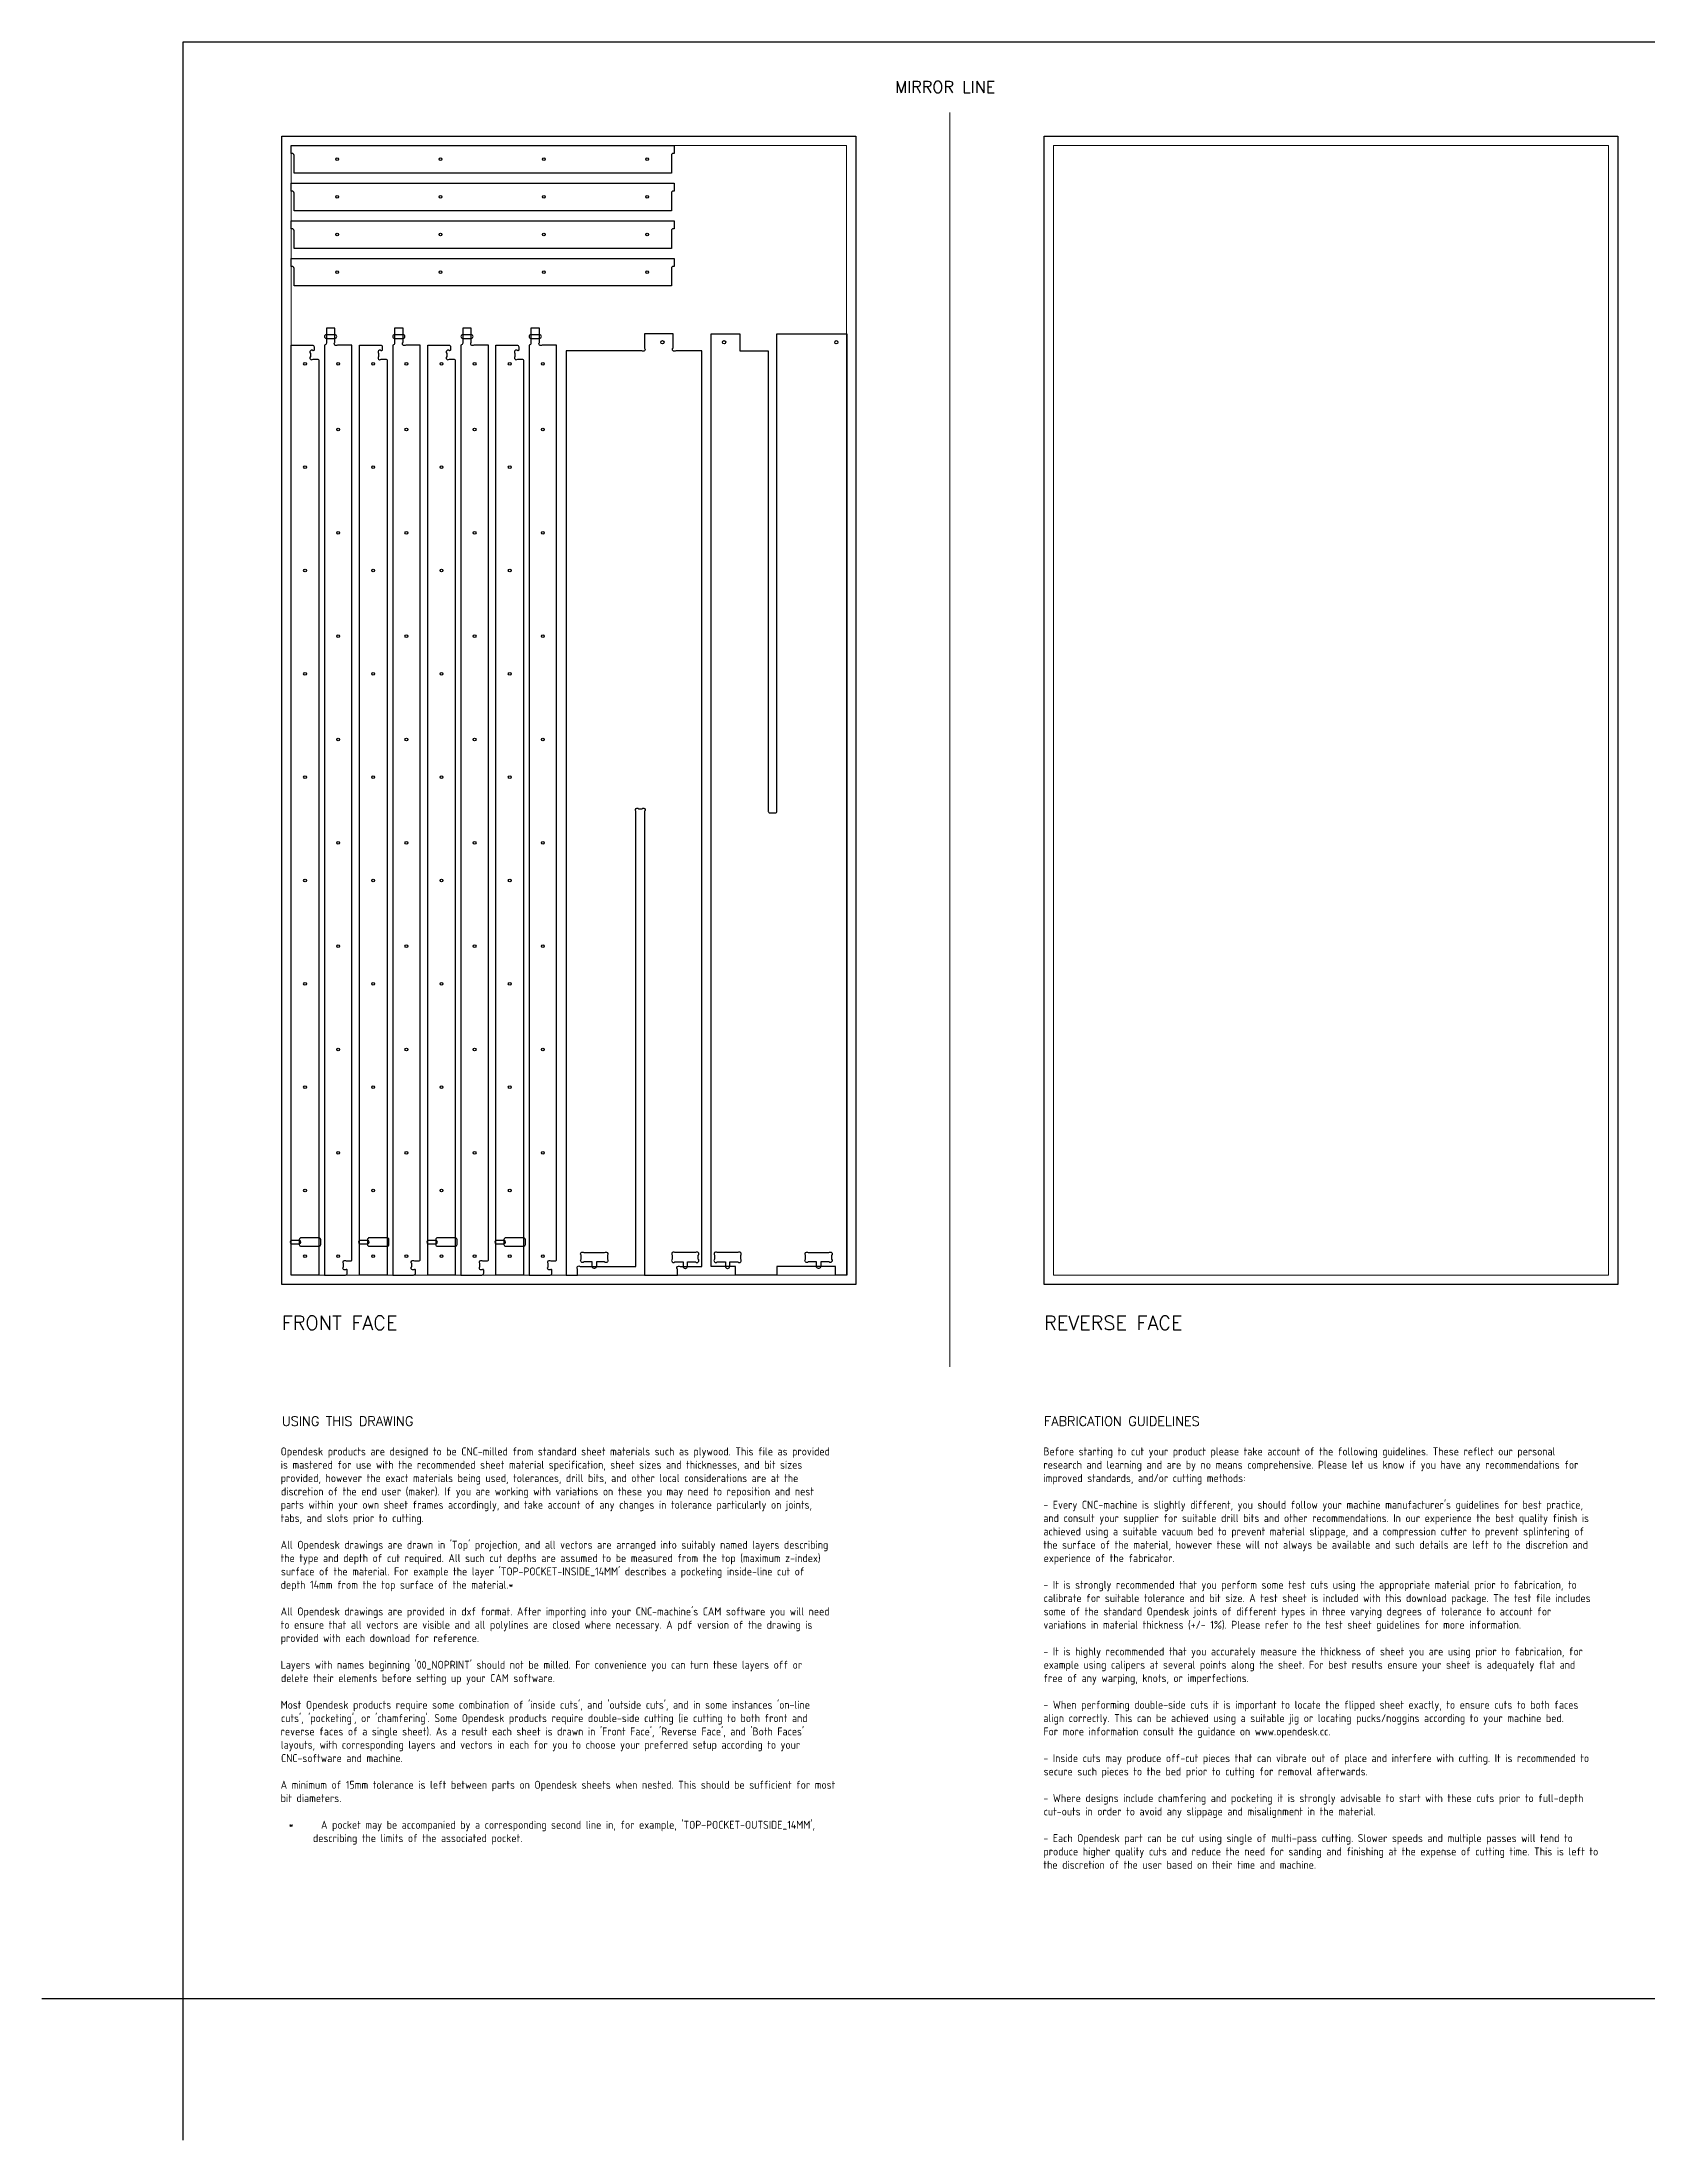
# Model space of a CAD drawing. Header units: millimetres. Extents: x -300 to 5880, y -300 to 4158.
# Drawn here: x -300 to 3112, y -300 to 4158 of the extents above; entities that cross this region are included whole.
import ezdxf
from ezdxf.enums import TextEntityAlignment as Align

# ---------------------------------------------------------------- set-up
doc = ezdxf.new("R2010")
doc.units = ezdxf.units.MM
doc.layers.add('00-NOPRINT_TEXT', color=7, linetype='Continuous', lineweight=25)
doc.layers.add('00_NOPRINT_TOLERANCE', color=7, linetype='Continuous', lineweight=5)
for name, color, linetype, lineweight, true_color in [('BOARD_$TH-NOMINAL', 3, 'Continuous', 30, 0x00ff00), ('TOP-CUT-OUTSIDE_18.000MM', 220, 'Continuous', 25, 0xff00d1), ('TOP-HOLE-6.000MM-DIAM_14.000MM', 220, 'Continuous', 25, 0xff00c7), ('TOP-HOLE-6.000MM-DIAM_18.000MM', 3, 'Continuous', 25, 0x00ff0c), ('TOP-HOLE-7.000MM-DIAM_18.000MM', 3, 'Continuous', 25, 0x00ff0c), ('TOP-POCKET-INSIDE_16.000MM', 20, 'Continuous', 25, 0xff2100), ('TOP-POCKET-INSIDE_4.000MM', 160, 'Continuous', 25, 0x0026ff), ('TOP-POCKET-INSIDE_9.000MM', 60, 'Continuous', 25, 0xb0ff00)]:
    doc.layers.add(name, color=color, linetype=linetype, lineweight=lineweight, true_color=true_color)
doc.styles.add('OD-ISOCP-17_240', font='isocp.shx')
doc.styles.add('OD-ISOCP-17_241', font='isocp.shx')
doc.styles.add('OD-ISOCP-17_242', font='isocp.shx')
doc.styles.add('OD-ISOCP-17_243', font='isocp.shx')
doc.styles.add('OD-ISOCP-17_244', font='isocp.shx')
doc.styles.add('OD-ISOCP-17_245', font='isocp.shx')
doc.styles.add('OD-ISOCP-17_246', font='isocp.shx')
doc.styles.add('OD-ISOCP-17_247', font='isocp.shx')
doc.styles.add('OD-ISOCP-17_248', font='isocp.shx')
doc.styles.add('OD-ISOCP-17_249', font='isocp.shx')
doc.styles.add('OD-ISOCP-17_250', font='isocp.shx')
doc.styles.add('OD-ISOCP-17_251', font='isocp.shx')
doc.styles.add('OD-ISOCP-17_252', font='isocp.shx')
doc.styles.add('OD-ISOCP-17_253', font='isocp.shx')
doc.styles.add('OD-ISOCP-17_254', font='isocp.shx')
doc.styles.add('OD-ISOCP-17_255', font='isocp.shx')
doc.styles.add('OD-ISOCP-17_256', font='isocp.shx')
doc.styles.add('OD-ISOCP-17_257', font='isocp.shx')
doc.styles.add('OD-ISOCP-17_258', font='isocp.shx')
doc.styles.add('OD-ISOCP-17_259', font='isocp.shx')
doc.styles.add('OD-ISOCP-17_260', font='isocp.shx')
doc.styles.add('OD-ISOCP-17_261', font='isocp.shx')
doc.styles.add('OD-ISOCP-17_262', font='isocp.shx')
doc.styles.add('OD-ISOCP-17_263', font='isocp.shx')
doc.styles.add('OD-ISOCP-17_264', font='isocp.shx')
doc.styles.add('OD-ISOCP-17_265', font='isocp.shx')
doc.styles.add('OD-ISOCP-17_266', font='isocp.shx')
doc.styles.add('OD-ISOCP-17_267', font='isocp.shx')
doc.styles.add('OD-ISOCP-17_268', font='isocp.shx')
doc.styles.add('OD-ISOCP-17_269', font='isocp.shx')
doc.styles.add('OD-ISOCP-17_270', font='isocp.shx')
doc.styles.add('OD-ISOCP-17_271', font='isocp.shx')
doc.styles.add('OD-ISOCP-17_272', font='isocp.shx')
doc.styles.add('OD-ISOCP-17_273', font='isocp.shx')
doc.styles.add('OD-ISOCP-17_274', font='isocp.shx')
doc.styles.add('OD-ISOCP-17_275', font='isocp.shx')
doc.styles.add('OD-ISOCP-17_276', font='isocp.shx')
doc.styles.add('OD-ISOCP-17_277', font='isocp.shx')
doc.styles.add('OD-ISOCP-17_278', font='isocp.shx')
doc.styles.add('OD-ISOCP-17_279', font='isocp.shx')
doc.styles.add('OD-ISOCP-17_280', font='isocp.shx')
doc.styles.add('OD-ISOCP-17_281', font='isocp.shx')
doc.styles.add('OD-ISOCP-17_282', font='isocp.shx')
doc.styles.add('OD-ISOCP-17_283', font='isocp.shx')
doc.styles.add('OD-ISOCP-17_284', font='isocp.shx')
doc.styles.add('OD-ISOCP-17_285', font='isocp.shx')
doc.styles.add('OD-ISOCP-17_286', font='isocp.shx')
doc.styles.add('OD-ISOCP-17_287', font='isocp.shx')
doc.styles.add('OD-ISOCP-17_288', font='isocp.shx')
doc.styles.add('OD-SIMPLEX-20_87', font='simplex.shx')
doc.styles.add('OD-SIMPLEX-20_88', font='simplex.shx')
doc.styles.add('OD-SIMPLEX-25_89', font='simplex.shx')
doc.styles.add('OD-SIMPLEX-30_88', font='simplex.shx')
doc.styles.add('OD-SIMPLEX-30_89', font='simplex.shx')

# ---------------------------------------------------------------- blocks, each defined once
blk = doc.blocks.new('Borders Opendesk_7')
at = {"layer": '00-NOPRINT_TEXT'}
for p, q in [((0, 4158), (5880, 4158)), ((0, 0), (0, 4158)), ((0, 0), (-300, 0)), ((0, -300), (0, 0)), ((5880, 0), (0, 0))]:
    blk.add_line(p, q, dxfattribs=at)
at = {"layer": '00_NOPRINT_TOLERANCE', "ltscale": 0.379043}
blk.add_line((1630, 1343.2), (1630, 4008), dxfattribs=at)
at = {"layer": '00_NOPRINT_TOLERANCE', "ltscale": 0.379202}
for p, q in [((210, 3958), (1430, 3958)), ((210, 1518), (210, 3958)), ((1430, 3958), (1430, 1518)), ((1830, 3958), (3050, 3958)), ((1830, 1518), (1830, 3958)), ((3050, 3958), (3050, 1518)), ((1430, 1518), (210, 1518)), ((3050, 1518), (1830, 1518))]:
    blk.add_line(p, q, dxfattribs=at)
at = {"layer": '00_NOPRINT_TOLERANCE', "ltscale": 0.380876}
for p, q in [((230, 3938), (1410, 3938)), ((1850, 3938), (3030, 3938)), ((1410, 1538), (230, 1538)), ((3030, 1538), (1850, 1538))]:
    blk.add_line(p, q, dxfattribs=at)
at = {"layer": '00_NOPRINT_TOLERANCE', "ltscale": 0.380023}
for p, q in [((230, 1538), (230, 3938)), ((1410, 3938), (1410, 1538)), ((1850, 1538), (1850, 3938)), ((3030, 3938), (3030, 1538))]:
    blk.add_line(p, q, dxfattribs=at)
at = {"layer": 'BOARD_$TH-NOMINAL'}
for p, q in [((210, 3958), (1430, 3958)), ((210, 1518), (210, 3958)), ((1430, 3958), (1430, 1518)), ((1830, 3958), (3050, 3958)), ((1830, 1518), (1830, 3958)), ((3050, 3958), (3050, 1518)), ((1430, 1518), (210, 1518)), ((3050, 1518), (1830, 1518))]:
    blk.add_line(p, q, dxfattribs=at)
at = {"layer": '00-NOPRINT_TEXT', "style": 'OD-SIMPLEX-25_89'}
blk.add_text('MIRROR LINE', height=25, dxfattribs=at).set_placement((1513.3, 4049.9))
at = {"layer": '00-NOPRINT_TEXT', "color": 7}
for s, height, style, p in [('FRONT FACE', 30, 'OD-SIMPLEX-30_89', (210, 1451.3)), ('REVERSE FACE', 30, 'OD-SIMPLEX-30_88', (1830, 1451.3)), ('USING THIS DRAWING', 20, 'OD-SIMPLEX-20_88', (210, 1237.4)), ('FABRICATION GUIDELINES', 20, 'OD-SIMPLEX-20_87', (1830, 1237.4))]:
    blk.add_text(s, height=height, dxfattribs=dict(at, style=style)).set_placement(p, align=Align.TOP_LEFT)
for s, style, p in [('Opendesk products are designed to be CNC-milled from standard sheet materials such as plywood. This file as provided', 'OD-ISOCP-17_265', (207.4, 1154.7)), ('Before starting to cut your product please take account of the following guidelines. These reflect our personal', 'OD-ISOCP-17_240', (1828.7, 1154.7)), ('is mastered for use with the recommended sheet material specification, sheet sizes and thicknesses, and bit sizes', 'OD-ISOCP-17_266', (207.4, 1126.3)), ('provided, however the exact materials being used, tolerances, drill bits, and other local considerations are at the', 'OD-ISOCP-17_267', (207.4, 1098)), ('research and learning and are by no means comprehensive. Please let us know if you have any recommendations for', 'OD-ISOCP-17_241', (1828.7, 1126.3)), ('improved standards, and/or cutting methods:', 'OD-ISOCP-17_242', (1828.7, 1098)), ('discretion of the end user (maker). If you are working with variations on these you may need to reposition and nest', 'OD-ISOCP-17_268', (208.1, 1069.7)), ('tabs, and slots prior to cutting.', 'OD-ISOCP-17_270', (207.4, 1013)), ('parts within your own sheet frames accordingly, and take account of any changes in tolerance particularly on joints,', 'OD-ISOCP-17_269', (207.4, 1041.3)), ("- Every CNC-machine is slightly different, you should follow your machine manufacturer's guidelines for best practice,", 'OD-ISOCP-17_243', (1828.7, 1041.3)), ('and consult your supplier for suitable drill bits and other recommendations. In our experience the best quality finish is', 'OD-ISOCP-17_244', (1828.7, 1013)), ('achieved using a suitable vacuum bed to prevent material slippage, and a compression cutter to prevent splintering of', 'OD-ISOCP-17_245', (1828.7, 984.7)), ('the type and depth of cut required. All such cut depths are assumed to be measured from the top (maximum z-index)', 'OD-ISOCP-17_272', (207.4, 928)), ("All Opendesk drawings are drawn in 'Top' projection, and all vectors are arranged into suitably named layers describing", 'OD-ISOCP-17_271', (207.4, 956.3)), ('the surface of the material, however these will not always be available and such details are left to the discretion and', 'OD-ISOCP-17_246', (1828.7, 956.3)), ('experience of the fabricator.', 'OD-ISOCP-17_247', (1829.2, 928)), ("surface of the material. For example the layer 'TOP-POCKET-INSIDE_14MM' describes a pocketing inside-line cut of", 'OD-ISOCP-17_273', (208, 899.7)), ('depth 14mm from the top surface of the material.*', 'OD-ISOCP-17_274', (207.4, 871.3)), ('- It is strongly recommended that you perform some test cuts using the appropriate material prior to fabrication, to', 'OD-ISOCP-17_248', (1828.7, 871.3)), ('calibrate for suitable tolerance and bit size. A test sheet is included with this download package. The test file includes', 'OD-ISOCP-17_249', (1829.3, 843)), ('to ensure that all vectors are visible and all polylines are closed where necessary. A pdf version of the drawing is', 'OD-ISOCP-17_276', (207.4, 786.3)), ("All Opendesk drawings are provided in dxf format. After importing into your CNC-machine's CAM software you will need", 'OD-ISOCP-17_275', (207.4, 814.7)), ('variations in material thickness (+/- 1%). Please refer to the test sheet guidelines for more information.', 'OD-ISOCP-17_251', (1828.7, 786.3)), ('some of the standard Opendesk joints of different types in three varying degrees of tolerance to account for', 'OD-ISOCP-17_250', (1829.2, 814.7)), ('provided with each download for reference.', 'OD-ISOCP-17_277', (207.4, 758)), ("Layers with names beginning '00_NOPRINT' should not be milled. For convenience you can turn these layers off or", 'OD-ISOCP-17_278', (207.4, 701.3)), ('- It is highly recommended that you accurately measure the thickness of sheet you are using prior to fabrication, for', 'OD-ISOCP-17_252', (1828.7, 729.7)), ('example using calipers at several points along the sheet. For best results ensure your sheet is adequately flat and', 'OD-ISOCP-17_253', (1829.2, 701.3)), ('delete their elements before setting up your CAM software.', 'OD-ISOCP-17_279', (208.1, 673)), ('free of any warping, knots, or imperfections.', 'OD-ISOCP-17_254', (1828.7, 673)), ("Most Opendesk products require some combination of 'inside cuts', and 'outside cuts', and in some instances 'on-line", 'OD-ISOCP-17_280', (207.4, 616.3)), ('- When performing double-side cuts it is important to locate the flipped sheet exactly, to ensure cuts to both faces', 'OD-ISOCP-17_255', (1828.7, 616.3)), ("reverse faces of a single sheet). As a result each sheet is drawn in 'Front Face', 'Reverse Face', and 'Both Faces'", 'OD-ISOCP-17_282', (207.4, 559.7)), ("cuts', 'pocketing', or 'chamfering'. Some Opendesk products require double-side cutting (ie cutting to both front and", 'OD-ISOCP-17_281', (208.1, 588)), ('align correctly. This can be achieved using a suitable jig or locating pucks/noggins according to your machine bed.', 'OD-ISOCP-17_256', (1828.7, 588)), ('layouts, with corresponding layers and vectors in each for you to choose your preferred setup according to your', 'OD-ISOCP-17_283', (207.8, 531.3)), ('For more information consult the guidance on www.opendesk.cc.', 'OD-ISOCP-17_257', (1828.7, 559.7)), ('CNC-software and machine.', 'OD-ISOCP-17_284', (208.2, 503)), ('- Inside cuts may produce off-cut pieces that can vibrate out of place and interfere with cutting. It is recommended to', 'OD-ISOCP-17_258', (1828.7, 503)), ('secure such pieces to the bed prior to cutting for removal afterwards.', 'OD-ISOCP-17_259', (1829.2, 474.7)), ('A minimum of 15mm tolerance is left between parts on Opendesk sheets when nested. This should be sufficient for most', 'OD-ISOCP-17_285', (207.4, 446.3)), ('bit diameters.', 'OD-ISOCP-17_286', (207.4, 418)), ('- Where designs include chamfering and pocketing it is strongly advisable to start with these cuts prior to full-depth', 'OD-ISOCP-17_260', (1828.7, 418)), ('cut-outs in order to avoid any slippage and misalignment in the material.', 'OD-ISOCP-17_261', (1829.3, 389.7)), ("*      A pocket may be accompanied by a corresponding second line in, for example, 'TOP-POCKET-OUTSIDE_14MM',", 'OD-ISOCP-17_287', (224.4, 361.3)), ('describing the limits of the associated pocket.', 'OD-ISOCP-17_288', (276.1, 333)), ('- Each Opendesk part can be cut using single of multi-pass cutting. Slower speeds and multiple passes will tend to', 'OD-ISOCP-17_262', (1828.7, 333)), ('produce higher quality cuts and reduce the need for sanding and finishing at the expense of cutting time. This is left to', 'OD-ISOCP-17_263', (1828.7, 304.7)), ('the discretion of the user based on their time and machine.', 'OD-ISOCP-17_264', (1828.7, 276.3))]:
    blk.add_text(s, height=17, dxfattribs=dict(at, style=style)).set_placement(p)

msp = doc.modelspace()

# ---------------------------------------------------------------- linework, layer by layer
at = {"layer": 'TOP-CUT-OUTSIDE_18.000MM'}
for points in [[(1038, 3917), (1038, 3879.5), (236, 3879.5), (236, 3917, 0.414214), (232, 3921), (230, 3921), (230, 3938), (1044, 3938), (1044, 3921), (1042, 3921, 0.414214)], [(1038, 3837), (1038, 3799.5), (236, 3799.5), (236, 3837, 0.414214), (232, 3841), (230, 3841), (230, 3858), (1044, 3858), (1044, 3841), (1042, 3841, 0.414214)], [(1038, 3757), (1038, 3719.5), (236, 3719.5), (236, 3757, 0.414214), (232, 3761), (230, 3761), (230, 3778), (1044, 3778), (1044, 3761), (1042, 3761, 0.414214)], [(1038, 3677), (1038, 3639.5), (236, 3639.5), (236, 3677, 0.414214), (232, 3681), (230, 3681), (230, 3698), (1044, 3698), (1044, 3681), (1042, 3681, 0.414214)], [(1243.9, 2523, 0.414214), (1246.9, 2520), (1259.1, 2520, 0.414214), (1262.1, 2523), (1262.1, 3538), (1410.8, 3538), (1410.8, 1538), (1386.8, 1538), (1386.8, 1556), (1262, 1556), (1262, 1538), (1174, 1538), (1174, 1556), (1122.4, 1556), (1122.4, 3538), (1183.2, 3538), (1183.2, 3502), (1243.9, 3502)]]:
    msp.add_lwpolyline(points, format="xyb", close=True, dxfattribs=at)
for points in [[(359, 3514), (328.2, 3514, -1), (322.5, 3519.7), (322.5, 3550), (304.5, 3550), (304.5, 3518, -0.414214), (300.5, 3514), (300.5, 1538), (345, 1538, 0.414214), (349, 1542), (349, 1548, 0.414214), (347, 1550), (346.7, 1550, -0.414214), (341, 1550), (341, 1550), (341, 1550, -0.414214), (341, 1555.7), (341, 1562.3, -1.000151), (346.7, 1568), (357, 1568, 0.391221), (359, 1569.8), (359, 3514)], [(504, 3514), (473.2, 3514, -1), (467.5, 3519.7), (467.5, 3550), (449.5, 3550), (449.5, 3518, -0.414214), (445.5, 3514), (445.5, 1538), (490, 1538, 0.414214), (494, 1542), (494, 1548, 0.414214), (492, 1550), (491.7, 1550, -0.414214), (486, 1550), (486, 1550), (486, 1550, -0.414214), (486, 1555.7), (486, 1562.3, -1.000151), (491.7, 1568), (502, 1568, 0.391221), (504, 1569.8), (504, 3514)], [(649, 3514), (618.2, 3514, -1), (612.5, 3519.7), (612.5, 3550), (594.5, 3550), (594.5, 3518, -0.414214), (590.5, 3514), (590.5, 1538), (635, 1538, 0.414214), (639, 1542), (639, 1548, 0.414214), (637, 1550), (636.7, 1550, -0.414214), (631, 1550), (631, 1550), (631, 1550, -0.414214), (631, 1555.7), (631, 1562.3, -1.000151), (636.7, 1568), (647, 1568, 0.391221), (649, 1569.8), (649, 3514)], [(794, 3514), (763.2, 3514, -1), (757.5, 3519.7), (757.5, 3550), (739.5, 3550), (739.5, 3518, -0.414214), (735.5, 3514), (735.5, 1538), (780, 1538, 0.414214), (784, 1542), (784, 1548, 0.414214), (782, 1550), (781.7, 1550, -0.414214), (776, 1550), (776, 1550), (776, 1550, -0.414214), (776, 1555.7), (776, 1562.3, -1.000151), (781.7, 1568), (792, 1568, 0.391221), (794, 1569.8), (794, 3514)], [(1047.1, 3502, -1), (1041.4, 3507.7), (1041.4, 3538), (980.9, 3538), (980.9, 3507.7, -1), (975.2, 3502), (814, 3502), (814, 1538), (838.5, 1538), (838.5, 1550.3, -1), (844.2, 1556), (962.7, 1556), (962.7, 2523.3, -1.000151), (968.4, 2528.9), (975.2, 2528.9, -1.000151), (980.9, 2523.3), (980.9, 1538), (1050.9, 1538), (1050.9, 1550.3, -1), (1056.6, 1556), (1102.4, 1556), (1102.4, 3502), (1047.1, 3502)], [(278.5, 3504, -0.414214), (276.5, 3502), (276.2, 3502, 1.000151), (270.5, 3496.3), (270.5, 3489.6, 1.000151), (276.2, 3484), (286.5, 3484, -0.390862), (288.5, 3482.2), (288.5, 1538), (230, 1538), (230, 3514), (274.5, 3514, -0.414214), (278.5, 3510)], [(423.5, 3504, -0.414214), (421.5, 3502), (421.2, 3502, 1.000151), (415.5, 3496.3), (415.5, 3489.6, 1.000151), (421.2, 3484), (431.5, 3484, -0.390862), (433.5, 3482.2), (433.5, 1538), (375, 1538), (375, 3514), (419.5, 3514, -0.414214), (423.5, 3510)], [(568.5, 3504, -0.414214), (566.5, 3502), (566.2, 3502, 1.000151), (560.5, 3496.3), (560.5, 3489.6, 1.000151), (566.2, 3484), (576.5, 3484, -0.390862), (578.5, 3482.2), (578.5, 1538), (520, 1538), (520, 3514), (564.5, 3514, -0.414214), (568.5, 3510)], [(713.5, 3504, -0.414214), (711.5, 3502), (711.2, 3502, 1.000151), (705.5, 3496.3), (705.5, 3489.6, 1.000151), (711.2, 3484), (721.5, 3484, -0.390862), (723.5, 3482.2), (723.5, 1538), (665, 1538), (665, 3514), (709.5, 3514, -0.414214), (713.5, 3510)]]:
    msp.add_lwpolyline(points, format="xyb", dxfattribs=at)
for points in [[(278.5, 3510), (278.5, 3504)], [(423.5, 3510), (423.5, 3504)], [(568.5, 3510), (568.5, 3504)], [(713.5, 3510), (713.5, 3504)]]:
    msp.add_lwpolyline(points, dxfattribs=at)
at = {"layer": 'TOP-HOLE-6.000MM-DIAM_14.000MM'}
for centre in [(259.2, 3474), (329.7, 3474), (404.2, 3474), (474.7, 3474), (549.2, 3474), (619.7, 3474), (694.2, 3474), (764.7, 3474), (329.7, 3334.4), (474.7, 3334.4), (619.7, 3334.4), (764.7, 3334.4), (259.2, 3254.4), (404.2, 3254.4), (549.2, 3254.4), (694.2, 3254.4), (329.7, 3114.9), (474.7, 3114.9), (619.7, 3114.9), (764.7, 3114.9), (259.2, 3034.9), (404.2, 3034.9), (549.2, 3034.9), (694.2, 3034.9), (329.7, 2895.3), (474.7, 2895.3), (619.7, 2895.3), (764.7, 2895.3), (259.2, 2815.3), (404.2, 2815.3), (549.2, 2815.3), (694.2, 2815.3), (329.7, 2675.8), (474.7, 2675.8), (619.7, 2675.8), (764.7, 2675.8), (259.2, 2595.8), (404.2, 2595.8), (549.2, 2595.8), (694.2, 2595.8), (329.7, 2456.2), (474.7, 2456.2), (619.7, 2456.2), (764.7, 2456.2), (259.2, 2376.2), (404.2, 2376.2), (549.2, 2376.2), (694.2, 2376.2), (329.7, 2236.7), (474.7, 2236.7), (619.7, 2236.7), (764.7, 2236.7), (259.2, 2156.7), (404.2, 2156.7), (549.2, 2156.7), (694.2, 2156.7), (329.7, 2017.1), (474.7, 2017.1), (619.7, 2017.1), (764.7, 2017.1), (259.2, 1937.1), (404.2, 1937.1), (549.2, 1937.1), (694.2, 1937.1), (329.7, 1797.6), (474.7, 1797.6), (619.7, 1797.6), (764.7, 1797.6), (259.2, 1717.6), (404.2, 1717.6), (549.2, 1717.6), (694.2, 1717.6), (259.2, 1578), (329.7, 1578), (404.2, 1578), (474.7, 1578), (549.2, 1578), (619.7, 1578), (694.2, 1578), (764.7, 1578)]:
    msp.add_circle(centre, 3, dxfattribs=at)
at = {"layer": 'TOP-HOLE-6.000MM-DIAM_18.000MM'}
for centre in [(327.7, 3908.8), (547.2, 3908.8), (766.8, 3908.8), (986.3, 3908.8), (327.7, 3828.8), (547.2, 3828.8), (766.8, 3828.8), (986.3, 3828.8), (327.7, 3748.8), (547.2, 3748.8), (766.8, 3748.8), (986.3, 3748.8), (327.7, 3668.8), (547.2, 3668.8), (766.8, 3668.8), (986.3, 3668.8)]:
    msp.add_circle(centre, 3, dxfattribs=at)
at = {"layer": 'TOP-HOLE-7.000MM-DIAM_18.000MM'}
for centre in [(1018.9, 3520), (1150.1, 3520), (1388.5, 3520)]:
    msp.add_circle(centre, 3.5, dxfattribs=at)
at = {"layer": 'TOP-POCKET-INSIDE_16.000MM'}
for points in [[(869.5, 1556), (869.5, 1565.8), (851.9, 1565.8, -1), (846.2, 1571.5), (846.2, 1579.9, -1), (851.9, 1585.5), (896.1, 1585.5, -1), (901.8, 1579.9), (901.8, 1571.5, -1), (896.1, 1565.8), (878.5, 1565.8), (878.5, 1556, -0.414214), (874.5, 1552), (873.5, 1552, -0.414214)], [(1062.9, 1556, 0.414214), (1066.9, 1552), (1067.9, 1552, 0.414214), (1071.9, 1556), (1071.9, 1565.8), (1089.5, 1565.8, 1), (1095.2, 1571.5), (1095.2, 1579.9, 1), (1089.5, 1585.5), (1045.3, 1585.5, 1), (1039.6, 1579.9), (1039.6, 1571.5, 1), (1045.3, 1565.8), (1062.9, 1565.8)]]:
    msp.add_lwpolyline(points, format="xyb", close=True, dxfattribs=at)
for points in [[(1152.9, 1556, 0.414214), (1156.9, 1552), (1157.9, 1552, 0.414214), (1161.9, 1556), (1161.9, 1565.8), (1179.5, 1565.8, 1), (1185.2, 1571.5), (1185.2, 1579.9, 1), (1179.5, 1585.5), (1135.3, 1585.5, 1), (1129.6, 1579.9), (1129.6, 1571.5, 1), (1135.3, 1565.8), (1152.9, 1565.8), (1152.9, 1556)], [(1355.3, 1556, -0.414214), (1351.3, 1552), (1350.3, 1552, -0.414214), (1346.3, 1556), (1346.3, 1565.8), (1328.7, 1565.8, -1), (1323, 1571.5), (1323, 1579.9, -1), (1328.7, 1585.5), (1372.9, 1585.5, -1), (1378.6, 1579.9), (1378.6, 1571.5, -1), (1372.9, 1565.8), (1355.3, 1565.8), (1355.3, 1556)]]:
    msp.add_lwpolyline(points, format="xyb", dxfattribs=at)
at = {"layer": 'TOP-POCKET-INSIDE_4.000MM'}
for points in [[(247, 1611.5), (230, 1611.5, 0.589574), (230, 1604.5), (247, 1604.5, 1)], [(392, 1611.5), (375, 1611.5, 0.589574), (375, 1604.5), (392, 1604.5, 1)], [(537, 1611.5), (520, 1611.5, 0.589574), (520, 1604.5), (537, 1604.5, 1)], [(682, 1611.5), (665, 1611.5, 0.589574), (665, 1604.5), (682, 1604.5, 1)]]:
    msp.add_lwpolyline(points, format="xyb", close=True, dxfattribs=at)
at = {"layer": 'TOP-POCKET-INSIDE_9.000MM'}
for points in [[(322.5, 3528, 1), (322.5, 3536), (304.5, 3536, 1), (304.5, 3528)], [(467.5, 3528, 1), (467.5, 3536), (449.5, 3536, 1), (449.5, 3528)], [(612.5, 3528, 1), (612.5, 3536), (594.5, 3536, 1), (594.5, 3528)], [(757.5, 3528, 1), (757.5, 3536), (739.5, 3536, 1), (739.5, 3528)]]:
    msp.add_lwpolyline(points, format="xyb", close=True, dxfattribs=at)
for points in [[(292.5, 1603), (292.5, 1613, 0.414214), (288.5, 1617), (251, 1617, 0.414214), (247, 1613), (247, 1603, 0.414214), (251, 1599), (288.5, 1599, 0.414214), (292.5, 1603)], [(437.5, 1603), (437.5, 1613, 0.414214), (433.5, 1617), (396, 1617, 0.414214), (392, 1613), (392, 1603, 0.414214), (396, 1599), (433.5, 1599, 0.414214), (437.5, 1603)], [(582.5, 1603), (582.5, 1613, 0.414214), (578.5, 1617), (541, 1617, 0.414214), (537, 1613), (537, 1603, 0.414214), (541, 1599), (578.5, 1599, 0.414214), (582.5, 1603)], [(727.5, 1603), (727.5, 1613, 0.414214), (723.5, 1617), (686, 1617, 0.414214), (682, 1613), (682, 1603, 0.414214), (686, 1599), (723.5, 1599, 0.414214), (727.5, 1603)]]:
    msp.add_lwpolyline(points, format="xyb", dxfattribs=at)

# ---------------------------------------------------------------- block references
msp.add_blockref('Borders Opendesk_7', (0, 0))

doc.saveas('drawing.dxf')
